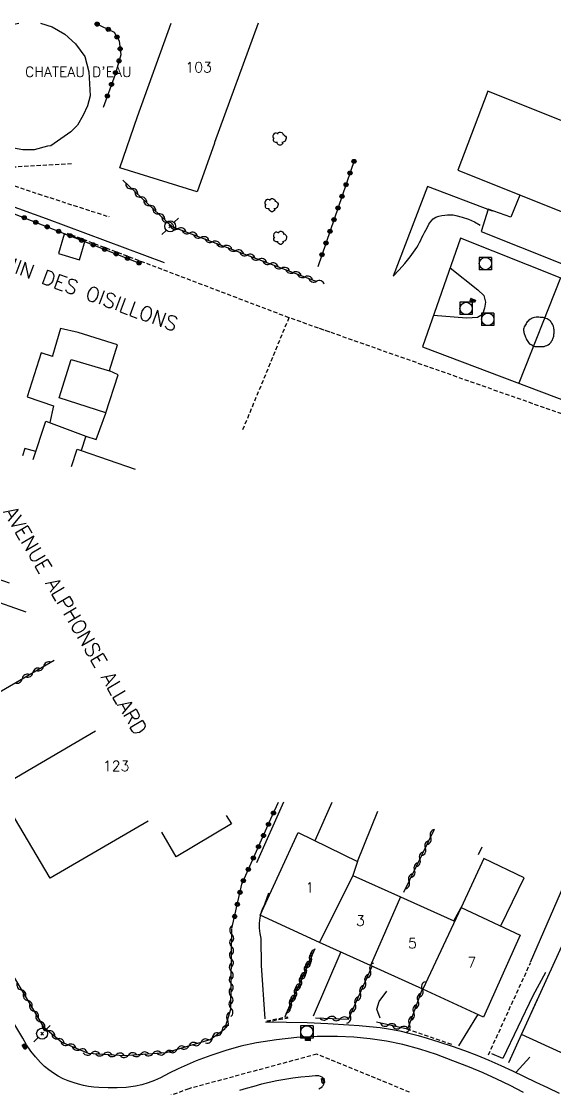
# Model space of a CAD drawing. Header units: millimetres. Extents: x 149998 to 151001, y 150999 to 152001.
# Drawn here: x 150836.3 to 150901.2, y 151870.5 to 152000.2 of the extents above; entities that cross this region are included whole.
import ezdxf
from ezdxf.enums import TextEntityAlignment as Align

# ---------------------------------------------------------------- set-up
doc = ezdxf.new("R2010")
doc.units = ezdxf.units.MM
doc.linetypes.add('DASHED', pattern=[0.75, 0.5, -0.25])
doc.layers.get('0').update_dxf_attribs({"linetype": 'CONTINUOUS'})
for name, color, linetype in [('W0001', 6, 'DASHED'), ('W0008', 7, 'CONTINUOUS'), ('W0014', 7, 'CONTINUOUS'), ('W0015', 2, 'CONTINUOUS'), ('W0017', 7, 'CONTINUOUS'), ('W0101', 7, 'CONTINUOUS'), ('W0104', 1, 'CONTINUOUS'), ('W0112', 1, 'DASHED'), ('W0130', 7, 'CONTINUOUS'), ('W0211', 2, 'CONTINUOUS'), ('W0214', 2, 'CONTINUOUS'), ('W0300', 7, 'CONTINUOUS'), ('W0310', 3, 'CONTINUOUS'), ('W0323', 7, 'CONTINUOUS'), ('W0333', 7, 'CONTINUOUS'), ('W0401', 7, 'CONTINUOUS'), ('W0420', 7, 'CONTINUOUS'), ('W0473', 7, 'CONTINUOUS'), ('W0988', 4, 'CONTINUOUS'), ('W0989', 7, 'CONTINUOUS'), ('W0991', 7, 'CONTINUOUS'), ('W1102', 7, 'CONTINUOUS')]:
    doc.layers.add(name, color=color, linetype=linetype)
doc.styles.get("Standard").update_dxf_attribs({"font": 'romans.shx', "width": 0.85})

# ---------------------------------------------------------------- blocks, each defined once
blk = doc.blocks.new('T473')
for p, q in [((-0.166667, 0.166667), (0.166667, -0.166667)), ((-0.166667, -0.166667), (0.166667, 0.166667)), ((0.500001, 0.500001), (1.000002, 1.000002)), ((-1.000002, -1.000002), (-0.500001, -0.500001))]:
    blk.add_line(p, q)
blk.add_ellipse((0, 0), major_axis=(0.471405, 0.471405), ratio=1, start_param=5.4977871438, end_param=11.780972451)
blk = doc.blocks.new('T300')
for p, q in [((-0.8, 0.51), (-0.86, 0.34)), ((-0.86, 0.34), (-0.86, 0.17)), ((-0.86, 0.17), (-0.74, 0.06)), ((-0.69, 0.63), (-0.8, 0.51)), ((-0.8, -0.06), (-0.74, 0.06)), ((-0.74, 0.06), (-0.69, 0.11)), ((-0.57, 0.69), (-0.69, 0.63)), ((-0.46, 0.69), (-0.57, 0.69)), ((-0.29, 0.63), (-0.46, 0.69)), ((-0.29, 0.63), (-0.17, 0.74)), ((-0.23, 0.57), (-0.29, 0.63)), ((-0.17, 0.74), (-0.06, 0.8)), ((-0.06, 0.8), (0.06, 0.8)), ((0.06, 0.8), (0.23, 0.74)), ((0.23, 0.74), (0.34, 0.63)), ((0.34, 0.63), (0.4, 0.51)), ((0.46, 0.46), (0.34, 0.46)), ((0.4, 0.51), (0.4, 0.46)), ((0.57, 0.4), (0.46, 0.46)), ((0.57, 0.4), (0.69, 0.29)), ((0.69, 0.29), (0.74, 0.17)), ((0.74, 0.06), (0.69, -0.17)), ((0.74, 0.17), (0.74, 0.06)), ((-0.8, -0.17), (-0.8, -0.06)), ((-0.8, -0.23), (-0.8, -0.17)), ((-0.74, -0.34), (-0.8, -0.23)), ((-0.69, -0.4), (-0.74, -0.34)), ((-0.51, -0.46), (-0.69, -0.4)), ((-0.4, -0.46), (-0.51, -0.46)), ((-0.4, -0.46), (-0.34, -0.46)), ((-0.34, -0.46), (-0.34, -0.4)), ((-0.34, -0.51), (-0.34, -0.46)), ((-0.29, -0.63), (-0.34, -0.51)), ((-0.17, -0.74), (-0.29, -0.63)), ((-0.06, -0.8), (-0.17, -0.74)), ((0.06, -0.8), (-0.06, -0.8)), ((0.17, -0.74), (0.06, -0.8)), ((0.23, -0.69), (0.17, -0.74)), ((0.29, -0.46), (0.23, -0.46)), ((0.29, -0.63), (0.23, -0.69)), ((0.46, -0.4), (0.29, -0.46)), ((0.34, -0.51), (0.29, -0.63)), ((0.34, -0.51), (0.34, -0.46)), ((0.57, -0.34), (0.46, -0.4)), ((0.63, -0.29), (0.57, -0.34)), ((0.69, -0.17), (0.63, -0.29))]:
    blk.add_line(p, q)
blk = doc.blocks.new('T401')
for p, q in [((-0.3, 0.3), (0, 0.3)), ((-0.3, -0.25), (-0.3, 0.3)), ((-0.3, 0.15), (0, 0.15)), ((-0.3, 0), (0, 0)), ((0, 0.3), (0, -0.25)), ((-0.3, -0.15), (0, -0.15)), ((-0.3, -0.25), (-0.3, -0.3)), ((-0.3, -0.3), (0, -0.3)), ((0, -0.3), (0, -0.25))]:
    blk.add_line(p, q)
blk = doc.blocks.new('T420')
for p, q in [((0.75, 0.75), (-0.75, 0.75)), ((-0.75, 0.75), (-0.75, -0.75)), ((0.75, 0.75), (0.75, -0.75)), ((0.75, -0.75), (-0.75, -0.75))]:
    blk.add_line(p, q)
blk.add_ellipse((0, 0), major_axis=(-0.53, 0.53), ratio=1, start_param=3.926991, end_param=10.210176)
blk = doc.blocks.new('t310o')
at = {"color": 0, "linetype": 'Continuous'}
for centre, start, end in [((-0.5, 0.38), 216.8699, 323.1304), ((0.5, -0.37), 36.8699, 143.1303)]:
    blk.add_arc(centre, 0.625, start, end, dxfattribs=at)
blk = doc.blocks.new('t323o')
at = {"color": 0, "linetype": 'Continuous'}
for radius in [0.25, 0.15]:
    blk.add_circle((0, 0), radius, dxfattribs=at)

msp = doc.modelspace()

# ---------------------------------------------------------------- linework, layer by layer
at = {"layer": 'W0001'}
for points in [[(150778.98, 152000), (150780.45, 151999.48), (150785.77, 151997.52), (150791.1, 151995.6), (150793.49, 151994.77), (150795.89, 151993.97), (150798.29, 151993.18), (150800.7, 151992.39), (150803.1, 151991.61), (150805.51, 151990.82), (150807.91, 151990.02), (150810.3, 151989.2), (150812.74, 151988.34), (150815.18, 151987.47), (150817.61, 151986.58), (150820.04, 151985.68), (150822.47, 151984.79), (150824.9, 151983.9), (150827.34, 151983.02), (150829.78, 151982.17), (150834.08, 151980.7), (150838.39, 151979.26), (150842.7, 151977.85), (150847.03, 151976.47)], [(150883.55, 151870.04), (150872.25, 151874.66), (150856.69, 151870.46), (150838.56, 151863.73)]]:
    msp.add_lwpolyline(points, dxfattribs=at)
at = {"layer": 'W0008'}
msp.add_lwpolyline([(150834.55, 151978.01), (150839.35, 151976.26), (150844.14, 151974.49), (150848.93, 151972.7), (150853.71, 151970.89)], dxfattribs=at)
at = {"layer": 'W0014'}
for points in [[(150836.51, 151876.6), (150833.89, 151881)], [(150866.02, 151878.6), (150868.56, 151878.57), (150871.09, 151878.5), (150873.62, 151878.39), (150876.15, 151878.24), (150877.42, 151878.15), (150878.69, 151878.05), (150879.96, 151877.91), (150881.23, 151877.72), (150882.35, 151877.5), (150883.47, 151877.22), (150884.58, 151876.92), (150885.68, 151876.6), (150887.21, 151876.13), (150888.73, 151875.63), (150890.24, 151875.1), (150891.73, 151874.53), (150893.19, 151873.93), (150894.63, 151873.29), (150896.06, 151872.64), (150897.49, 151871.96), (150898.9, 151871.28), (150900.32, 151870.6), (150901.75, 151869.92)], [(150853.27, 151871.8), (150852.53, 151871.46), (150851.77, 151871.18), (150850.99, 151870.95), (150850.2, 151870.78), (150849.1, 151870.62), (150847.99, 151870.56), (150846.88, 151870.56), (150845.77, 151870.61), (150845.14, 151870.66), (150844.51, 151870.75), (150843.89, 151870.87), (150843.27, 151871.02), (150842.64, 151871.21), (150842.02, 151871.43), (150841.41, 151871.68), (150840.83, 151871.99), (150840.24, 151872.35), (150839.69, 151872.75), (150839.16, 151873.18), (150838.66, 151873.66), (150838.05, 151874.34), (150837.48, 151875.05), (150836.97, 151875.81), (150836.51, 151876.6)], [(150897.39, 151869.99), (150895.78, 151870.84), (150894.14, 151871.63), (150892.48, 151872.38), (150890.81, 151873.08), (150888.82, 151873.87), (150886.82, 151874.62), (150884.79, 151875.29), (150882.72, 151875.84), (150880.75, 151876.24), (150878.77, 151876.53), (150876.77, 151876.72), (150874.77, 151876.82), (150872.29, 151876.81), (150869.82, 151876.68), (150867.36, 151876.42), (150864.92, 151876.03), (150863.04, 151875.62), (150861.2, 151875.1), (150859.38, 151874.5), (150857.58, 151873.84), (150856.48, 151873.39), (150855.39, 151872.9), (150854.32, 151872.37), (150853.27, 151871.8)]]:
    msp.add_lwpolyline(points, dxfattribs=at)
at = {"layer": 'W0015'}
msp.add_lwpolyline([(150872.49, 151870.47), (150872.9, 151870.71), (150872.96, 151870.78), (150873.02, 151870.86), (150873.06, 151870.94), (150873.1, 151871.03), (150873.12, 151871.12), (150873.13, 151871.21), (150873.14, 151871.3), (150873.14, 151871.39), (150873.12, 151871.53), (150873.09, 151871.66), (150873.01, 151871.79), (150872.9, 151871.89), (150872.51, 151872.05), (150872.09, 151872.05), (150871.69, 151871.99), (150871.32, 151871.94), (150870.34, 151871.87), (150869.35, 151871.75), (150868.38, 151871.59), (150867.4, 151871.42), (150866.46, 151871.22), (150865.53, 151871), (150864.6, 151870.75), (150863.68, 151870.5), (150862.87, 151870.27)], dxfattribs=at)
at = {"layer": 'W0017'}
for points in [[(150868.2, 151905.31), (150864.94, 151897.92)], [(150898.25, 151885.87), (150902.72, 151896.12)], [(150865.95, 151892.89), (150866.44, 151894.28)], [(150865.48, 151888.73), (150865.37, 151889.35), (150865.31, 151889.98), (150865.31, 151890.61), (150865.37, 151891.24), (150865.46, 151891.67), (150865.58, 151892.1), (150865.75, 151892.5), (150865.95, 151892.89)], [(150865.97, 151878.98), (150865.54, 151885.45), (150865.48, 151888.73)], [(150875.17, 151887.09), (150871.82, 151879.27)], [(150900.08, 151884.6), (150898.52, 151881.74), (150894.89, 151874.15), (150893.55, 151874.69)], [(150879.95, 151879.04), (150879.58, 151880.15), (150879.84, 151881.05), (150880.79, 151882.34)], [(150895.6, 151873.66), (150899.16, 151881.52)], [(150889.55, 151875.67), (150891.73, 151879.25), (150891.88, 151879.49)], [(150896.52, 151872.47), (150898.17, 151874.3)]]:
    msp.add_lwpolyline(points, dxfattribs=at)
at = {"layer": 'W0101'}
for points in [[(150865.12, 152000), (150859.84, 151985.48), (150859.84, 151985.42), (150857.73, 151979.48), (150848.31, 151982.41)], [(150850.46, 151988.65), (150854.57, 152000)], [(150848.31, 151982.41), (150850.46, 151988.65)], [(150837.77, 151946.97), (150839.32, 151951.61), (150844.18, 151949.79), (150843.59, 151948.04)], [(150843.59, 151948.04), (150850.17, 151945.77)], [(150851.76, 151902.98), (150839.82, 151896.07), (150833.36, 151906.95), (150845.35, 151913.97)], [(150861.26, 151903.69), (150861.88, 151902.65), (150855.17, 151898.64)], [(150855.17, 151898.64), (150853.41, 151901.66)], [(150872.61, 151888.26), (150865.37, 151891.55), (150869.98, 151901.6), (150877.21, 151898.07), (150876.63, 151896.38)], [(150876.63, 151896.38), (150882.44, 151893.78)], [(150882.44, 151893.78), (150888.92, 151890.88), (150889.83, 151892.51)], [(150889.83, 151892.51), (150896.99, 151889.15), (150892.55, 151879.18)], [(150878.81, 151885.44), (150872.61, 151888.26)], [(150904.31, 151873.79), (150897.16, 151877.06), (150902.5, 151888.77), (150909.72, 151885.32)], [(150885.17, 151882.55), (150878.81, 151885.44)], [(150892.55, 151879.18), (150885.17, 151882.55)]]:
    msp.add_lwpolyline(points, dxfattribs=at)
msp.add_lwpolyline([(150966.17, 151962.45), (150893.07, 151991.73), (150889.41, 151982.12), (150962.46, 151952.95)], close=True, dxfattribs=at)
at = {"layer": 'W0104'}
for points in [[(150896.96, 151979.11), (150895.87, 151976.4), (150893.11, 151977.39), (150892.25, 151974.69), (150926.35, 151961.1), (150927.37, 151963.64), (150925.54, 151964.43), (150926.6, 151967.27)], [(150847.07, 151957.73), (150847.07, 151957.76), (150848.02, 151960.9), (150843.24, 151962.39), (150841.08, 151962.89), (150840.14, 151959.56), (150840.11, 151959.5), (150838.76, 151959.94), (150837.04, 151954.57), (150840.26, 151953.47), (150840.24, 151953.47), (150839.78, 151951.44)], [(150846.59, 151952.62), (150840.92, 151954.44), (150842.41, 151959.12), (150847.07, 151957.73)], [(150846.59, 151952.62), (150848.11, 151957.24), (150847.07, 151957.73)], [(150844.18, 151949.79), (150845.43, 151949.4), (150846.59, 151952.6), (150846.59, 151952.62)], [(150838.09, 151947.94), (150836.74, 151948.29), (150836.48, 151947.39)], [(150842.43, 151946.11), (150843.14, 151948.2), (150843.59, 151948.04)], [(150836.93, 151928.39), (150827.73, 151931.65), (150828.62, 151934.16), (150834.85, 151931.96)], [(150874.08, 151905.25), (150872.04, 151900.59)], [(150877.21, 151898.07), (150879.68, 151904.19)], [(150894.63, 151890.25), (150897.47, 151896.09), (150892.56, 151898.45), (150889.83, 151892.51)]]:
    msp.add_lwpolyline(points, dxfattribs=at)
msp.add_lwpolyline([(150841.56, 151974.34), (150840.87, 151972), (150843.42, 151971.24), (150844.11, 151973.58), (150841.56, 151974.34)], close=True, dxfattribs=at)
at = {"layer": 'W0112'}
for points in [[(150823.95, 151986.44), (150834.45, 151982.49), (150842.61, 151982.94)], [(150868.87, 151964.2), (150841.96, 151974.43)], [(150868.87, 151964.2), (150863.21, 151950.48)], [(150873.88, 151962.43), (150868.87, 151964.2)], [(150938.22, 151939.15), (150902.76, 151952.25), (150872.21, 151963.02)], [(150893.13, 151874.58), (150898.26, 151885.79)], [(150866.15, 151878.59), (150868.8, 151879.1)], [(150866.18, 151878.72), (150868.73, 151879.22)], [(150883.2, 151877.74), (150888.86, 151875.8)]]:
    msp.add_lwpolyline(points, dxfattribs=at)
at = {"layer": 'W0130'}
for points in [[(150844.36, 151989.94), (150843.85, 151988.8), (150843.17, 151987.6), (150842.35, 151986.81), (150839.92, 151985.08), (150839.52, 151985.07), (150837.88, 151984.62), (150836.51, 151984.62), (150835.4, 151984.79), (150833.34, 151985.22), (150832.58, 151985.66), (150831.18, 151986.93), (150830.05, 151988.62), (150829.35, 151990.71), (150829.22, 151991.95), (150829.14, 151993.3), (150829.47, 151994.3), (150829.8, 151995.52), (150831.38, 151997.73), (150832.04, 151998.47), (150833.42, 151999.3), (150835.01, 151999.82), (150836.01, 152000)], [(150838.68, 152000), (150840.08, 151999.55), (150841.61, 151998.66), (150842.91, 151997.5), (150844.04, 151995.94), (150844.55, 151994.09), (150844.61, 151992.63), (150844.69, 151991.15), (150844.36, 151989.94)]]:
    msp.add_lwpolyline(points, dxfattribs=at)
at = {"layer": 'W0211'}
msp.add_lwpolyline([(150881.55, 151969.26), (150882.28, 151970), (150882.97, 151970.78), (150883.62, 151971.59), (150884.23, 151972.43), (150884.42, 151972.72), (150884.59, 151973.02), (150884.75, 151973.33), (150884.9, 151973.64), (150885.05, 151973.94), (150885.2, 151974.25), (150885.36, 151974.55), (150885.53, 151974.85), (150885.72, 151975.2), (150885.9, 151975.56), (150886.13, 151975.91), (150886.42, 151976.21), (150886.74, 151976.4), (150887.1, 151976.53), (150887.46, 151976.61), (150887.83, 151976.66), (150888.16, 151976.7), (150888.5, 151976.71), (150888.84, 151976.69), (150889.17, 151976.64), (150889.95, 151976.44), (150890.7, 151976.18), (150891.43, 151975.85), (150892.12, 151975.46)], dxfattribs=at)
at = {"layer": 'W0214'}
msp.add_lwpolyline([(150893.63, 151977.15), (150885.71, 151980.14), (150881.55, 151969.26)], dxfattribs=at)
at = {"layer": 'W0310'}
for points in [[(150848.66, 151980.9), (150854.65, 151975.3), (150872.27, 151968.61)], [(150813.71, 151920.79), (150819.6, 151910.54), (150840.34, 151922.56)], [(150886.55, 151901.98), (150882.81, 151894.33)], [(150825.62, 151900.53), (150838.97, 151878.05), (150841.27, 151876.13), (150844.45, 151874.79), (150848.82, 151874.52), (150853.94, 151874.85), (150859.31, 151876.45), (150861.06, 151877.76), (150861.82, 151880.15), (150861.93, 151889.86)], [(150891.92, 151898.96), (150892.35, 151899.87)], [(150868.54, 151879.57), (150872.05, 151887.53)], [(150871.66, 151886.64), (150868.38, 151879.2)], [(150872.12, 151879.1), (150876.13, 151878.91), (150879, 151885.35)], [(150885.09, 151882.58), (150883.29, 151877.72), (150879.52, 151878.54)]]:
    msp.add_lwpolyline(points, dxfattribs=at)
at = {"layer": 'W0323'}
for points in [[(150845.32, 152000), (150847.64, 151998.93), (150848.22, 151997.86), (150848.44, 151996.17), (150847.73, 151993.75), (150846.3, 151989.74)], [(150811.38, 151985.61), (150820.93, 151982.23), (150820.9, 151982.23), (150834.87, 151977.07), (150850.7, 151970.84)], [(150872.41, 151970.43), (150876.87, 151983.44)], [(150861.95, 151889.94), (150863.14, 151895.35), (150866.85, 151903.64), (150867.6, 151905.32)]]:
    msp.add_lwpolyline(points, dxfattribs=at)
at = {"layer": 'W0333'}
for points in [[(150889.75, 151973.86), (150885.1, 151960.65), (150909.23, 151951.52), (150913.98, 151964.21)], [(150898.58, 151960.75), (150898.76, 151960.71), (150898.95, 151960.7), (150899.13, 151960.7), (150899.31, 151960.7), (150899.5, 151960.7), (150899.7, 151960.7), (150899.9, 151960.71), (150900.09, 151960.76), (150900.25, 151960.82), (150900.4, 151960.91), (150900.54, 151961.01), (150900.67, 151961.13), (150900.75, 151961.22), (150900.81, 151961.33), (150900.87, 151961.44), (150900.92, 151961.54), (150900.97, 151961.64), (150901.01, 151961.74), (150901.04, 151961.85), (150901.07, 151961.95), (150901.09, 151962.08), (150901.1, 151962.21), (150901.11, 151962.33), (150901.12, 151962.46), (150901.12, 151962.59), (150901.11, 151962.72), (150901.1, 151962.85), (150901.08, 151962.98), (150901.04, 151963.12), (150900.99, 151963.26), (150900.92, 151963.4), (150900.84, 151963.53), (150900.78, 151963.63), (150900.7, 151963.73), (150900.62, 151963.82), (150900.53, 151963.89), (150900.4, 151963.99), (150900.26, 151964.06), (150900.11, 151964.12), (150899.96, 151964.17), (150899.78, 151964.21), (150899.61, 151964.23), (150899.43, 151964.24), (150899.26, 151964.25), (150899.09, 151964.25), (150898.92, 151964.25), (150898.75, 151964.23), (150898.58, 151964.2), (150898.44, 151964.14), (150898.31, 151964.06), (150898.18, 151963.98), (150898.06, 151963.88), (150897.96, 151963.79), (150897.86, 151963.68), (150897.78, 151963.58), (150897.7, 151963.46), (150897.62, 151963.34), (150897.54, 151963.22), (150897.47, 151963.08), (150897.42, 151962.94), (150897.4, 151962.8), (150897.4, 151962.66), (150897.42, 151962.52), (150897.45, 151962.38), (150897.47, 151962.27), (150897.51, 151962.16), (150897.55, 151962.06), (150897.6, 151961.95), (150897.64, 151961.85), (150897.68, 151961.75), (150897.72, 151961.65), (150897.77, 151961.56), (150897.84, 151961.43), (150897.91, 151961.3), (150897.99, 151961.17), (150898.09, 151961.06), (150898.12, 151961.04), (150898.15, 151961.02), (150898.18, 151961), (150898.21, 151960.99), (150898.24, 151960.98), (150898.27, 151960.96), (150898.3, 151960.95), (150898.33, 151960.93), (150898.37, 151960.91), (150898.4, 151960.89), (150898.43, 151960.86), (150898.45, 151960.84), (150898.48, 151960.81), (150898.51, 151960.79), (150898.55, 151960.77)]]:
    msp.add_lwpolyline(points, close=True, dxfattribs=at)
for points in [[(150888.49, 151970.27), (150891.84, 151967.57), (150892.56, 151966.9), (150892.78, 151966.08), (150892.65, 151965.35), (150892.41, 151964.58), (150891.81, 151964.24), (150891.16, 151964.19), (150890.46, 151964.16), (150886.45, 151964.48)], [(150901.88, 151969.03), (150896.81, 151956.22)]]:
    msp.add_lwpolyline(points, dxfattribs=at)
at = {"layer": 'W1102'}
for points in [[(150876.63, 151896.38), (150872.61, 151888.26)], [(150882.44, 151893.78), (150878.81, 151885.44)], [(150889.83, 151892.51), (150885.17, 151882.55)]]:
    msp.add_lwpolyline(points, dxfattribs=at)

# ---------------------------------------------------------------- block references
at = {"layer": 'W0300'}
for p in [(150867.78, 151985.96), (150866.81, 151977.88), (150867.85, 151973.9)]:
    msp.add_blockref('T300', p, dxfattribs=at)
at = {"layer": 'W0310'}
for p, rotation in [((150849.75, 151979.88), 316.9565483726018), ((150850.85, 151978.86), 316.9565483726018), ((150851.94, 151977.83), 316.9565483726018), ((150853.04, 151976.81), 316.9565483726018), ((150854.14, 151975.78), 316.9565483726018), ((150855.4, 151975.02), 339.1792272125592), ((150856.8, 151974.49), 339.1792272125592), ((150858.2, 151973.95), 339.1792272125592), ((150859.6, 151973.42), 339.1792272125592), ((150861, 151972.89), 339.1792272125592), ((150862.41, 151972.36), 339.1792272125592), ((150863.81, 151971.82), 339.1792272125592), ((150865.21, 151971.29), 339.1792272125592), ((150866.61, 151970.76), 339.1792272125592), ((150868.01, 151970.22), 339.1792272125592), ((150869.42, 151969.69), 339.1792272125592), ((150870.82, 151969.16), 339.1792272125592), ((150872.22, 151968.62), 339.1792272125592), ((150837.74, 151921.05), 30.08468392571064), ((150839.04, 151921.81), 30.08468392571064), ((150836.44, 151920.3), 30.08468392571064), ((150886.1, 151901.07), 243.9146650866893), ((150885.45, 151899.72), 243.9146650866893), ((150884.79, 151898.38), 243.9146650866893), ((150884.13, 151897.03), 243.9146650866893), ((150883.47, 151895.68), 243.9146650866893), ((150861.92, 151889.25), 89.38628765248454), ((150861.91, 151887.75), 89.38628765248454), ((150861.89, 151886.25), 89.38628765248454), ((150871.41, 151886.06), 246.182684623675), ((150871.57, 151886.43), 66.1832487652779), ((150861.87, 151884.75), 89.38628765248454), ((150870.8, 151884.69), 246.182684623675), ((150870.96, 151885.06), 66.1832487652779), ((150878.77, 151884.83), 65.97313562684103), ((150861.86, 151883.25), 89.38628765248454), ((150870.19, 151883.32), 246.182684623675), ((150870.36, 151883.68), 66.1832487652779), ((150878.16, 151883.46), 65.97313562684103), ((150836.34, 151882.48), 300.7082586514129), ((150869.59, 151881.95), 246.182684623675), ((150869.75, 151882.31), 66.1832487652779), ((150877.55, 151882.09), 65.97313562684103), ((150885.08, 151882.54), 249.6757105620136), ((150837.11, 151881.19), 300.7082586514129), ((150861.84, 151881.75), 89.38628765248454), ((150868.98, 151880.58), 246.182684623675), ((150869.14, 151880.94), 66.1832487652779), ((150876.94, 151880.72), 65.97313562684103), ((150884.56, 151881.13), 249.6757105620136), ((150837.88, 151879.9), 300.7082586514129), ((150861.83, 151880.25), 89.38628765248454), ((150876.33, 151879.35), 65.97313562684103), ((150884.04, 151879.73), 249.6757105620136), ((150838.64, 151878.61), 300.7082586514129), ((150861.4, 151878.81), 72.31023775772955), ((150873.62, 151879.03), 357.2336879360396), ((150875.12, 151878.96), 357.2336879360396), ((150883.52, 151878.32), 249.6757105620136), ((150839.63, 151877.5), 320.2091465494781), ((150860.75, 151877.53), 36.87511489061514), ((150880.99, 151878.22), 167.7030599580798), ((150882.45, 151877.9), 167.7030599580798), ((150840.78, 151876.54), 320.2091465494781), ((150842.06, 151875.8), 337.1220304338893), ((150858.16, 151876.1), 16.54725859271992), ((150859.55, 151876.63), 36.87511489061514), ((150843.44, 151875.22), 337.1220304338893), ((150844.86, 151874.77), 356.3885919077228), ((150852.34, 151874.75), 3.756114762530733), ((150853.84, 151874.84), 3.756114762530733), ((150855.28, 151875.25), 16.54725859271992), ((150856.72, 151875.68), 16.54725859271992), ((150846.35, 151874.67), 356.3885919077228), ((150847.85, 151874.58), 356.3885919077228), ((150849.35, 151874.55), 3.756114762530733), ((150850.84, 151874.65), 3.756114762530733)]:
    msp.add_blockref('t310o', p, dxfattribs=dict(at, rotation=rotation))
at = {"layer": 'W0323'}
for p, rotation in [((150845.55, 151999.89), 335.1462168880573), ((150846.91, 151999.26), 335.1462168880573), ((150847.97, 151998.31), 298.6892605435539), ((150848.35, 151996.88), 277.3287818715862), ((150848.22, 151995.42), 253.5101979384069), ((150847.79, 151993.98), 253.5101979384069), ((150847.3, 151992.56), 250.3959118491908), ((150846.8, 151991.15), 250.3959118491908), ((150876.79, 151983.2), 71.070630459423), ((150876.3, 151981.78), 71.070630459423), ((150875.82, 151980.36), 71.070630459423), ((150875.33, 151978.95), 71.070630459423), ((150874.84, 151977.53), 71.070630459423), ((150836.69, 151976.35), 338.5182245625032), ((150874.36, 151976.11), 71.070630459423), ((150838.09, 151975.8), 338.5182245625032), ((150839.48, 151975.25), 338.5182245625032), ((150840.88, 151974.71), 338.5182245625032), ((150873.87, 151974.69), 71.070630459423), ((150842.27, 151974.16), 338.5182245625032), ((150843.67, 151973.61), 338.5182245625032), ((150845.07, 151973.06), 338.5182245625032), ((150846.46, 151972.51), 338.5182245625032), ((150873.38, 151973.27), 71.070630459423), ((150847.86, 151971.96), 338.5182245625032), ((150849.25, 151971.41), 338.5182245625032), ((150850.65, 151970.86), 338.5182245625032), ((150872.9, 151971.85), 71.070630459423), ((150867, 151903.99), 65.9054864975567), ((150866.39, 151902.62), 65.91065001569076), ((150865.78, 151901.25), 65.91065001569076), ((150865.17, 151899.88), 65.91065001569076), ((150864.55, 151898.51), 65.91065001569076), ((150863.94, 151897.14), 65.91065001569076), ((150863.33, 151895.77), 65.91065001569076), ((150862.92, 151894.33), 77.61136174274023), ((150862.6, 151892.87), 77.61136174274023), ((150862.28, 151891.4), 77.61136174274023)]:
    msp.add_blockref('t323o', p, dxfattribs=dict(at, rotation=rotation))
at = {"layer": 'W0401'}
for p, rotation in [((150891.16, 151966.16), 247.830378241274), ((150871.18, 151876.63), 92.8800988444522), ((150836.84, 151875.67), 32.40289917824806), ((150873.17, 151871.47), 8.006692897013119)]:
    msp.add_blockref('T401', p, dxfattribs=dict(at, rotation=rotation))
at = {"layer": 'W0420'}
for p in [(150892.76, 151970.78), (150890.42, 151965.32), (150893.05, 151964), (150871.05, 151877.37)]:
    msp.add_blockref('T420', p, dxfattribs=at)
at = {"layer": 'W0473'}
for p in [(150854.43, 151975.31), (150838.86, 151877.16)]:
    msp.add_blockref('T473', p, dxfattribs=at)

# ---------------------------------------------------------------- texts
at = {"layer": 'W0988'}
msp.add_text("CHATEAU D'EAU   ", height=1.25, dxfattribs=at).set_placement((150844.55, 151994.09), align=Align.MIDDLE_CENTER)
at = {"layer": 'W0989'}
msp.add_text('CHEMIN DES OISILLONS', height=1.75, rotation=340, dxfattribs=at).set_placement((150842.44, 151967.98), align=Align.MIDDLE)
msp.add_text('AVENUE ALPHONSE ALLARD   ', height=1.75, rotation=300.555, dxfattribs=at).set_placement((150834.1, 151940.57))
at = {"layer": 'W0991'}
for s, p in [('103', (150857.9, 151994.65)), ('123', (150847.86, 151909.7)), ('1', (150871.42, 151894.93)), ('3', (150877.56, 151890.91)), ('5', (150883.9, 151888.16)), ('7', (150891.11, 151885.84))]:
    msp.add_text(s, height=1.25, dxfattribs=at).set_placement(p, align=Align.MIDDLE_CENTER)

doc.saveas('drawing.dxf')
